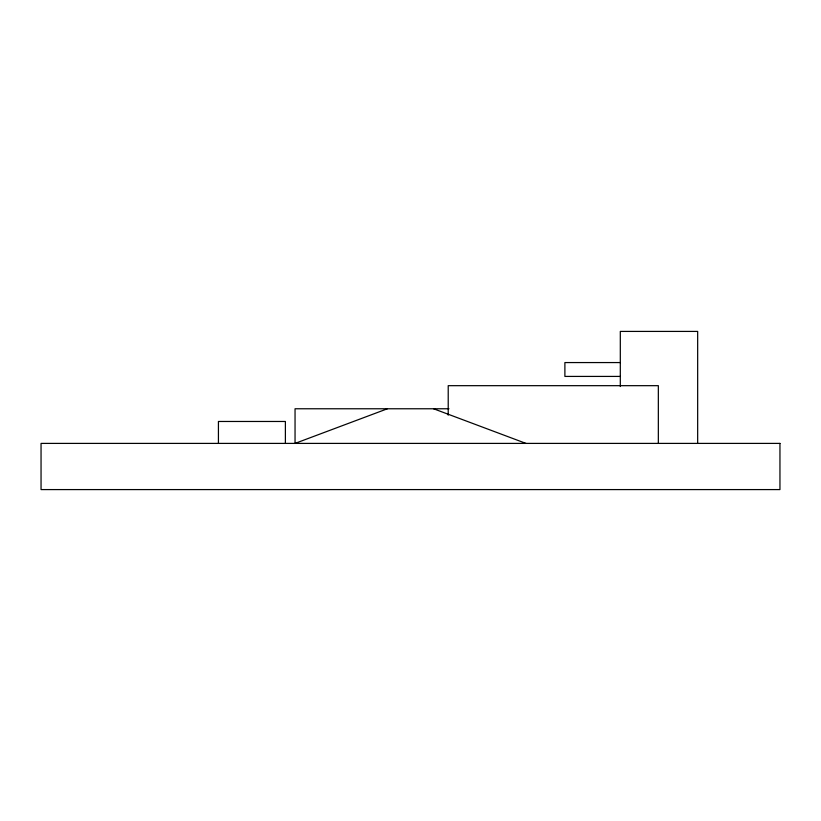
<?xml version="1.0" encoding="UTF-8"?>
<svg xmlns="http://www.w3.org/2000/svg" width="821" height="821" viewBox="0 0 821 821"><rect width="100%" height="100%" fill="white"/><g stroke="black" fill="none" stroke-linecap="round" stroke-linejoin="round"><path stroke-width="1.23" d="M387.409 408.766L295.047 443.402L295.047 408.766L448.984 408.766M620.307 362.564L564.889 362.564L564.889 376.418L620.307 376.418M433.591 408.766L525.953 443.402M697.665 443.402L697.665 331.417L620.307 331.417L620.307 386.527M658.339 443.402L658.339 385.675L448.215 385.675L448.215 415.18M285.39 443.402L285.39 421.471L218.427 421.471L218.427 443.402M779.95 443.402L41.05 443.402L41.05 489.583L779.95 489.583L779.95 443.402"/></g></svg>
